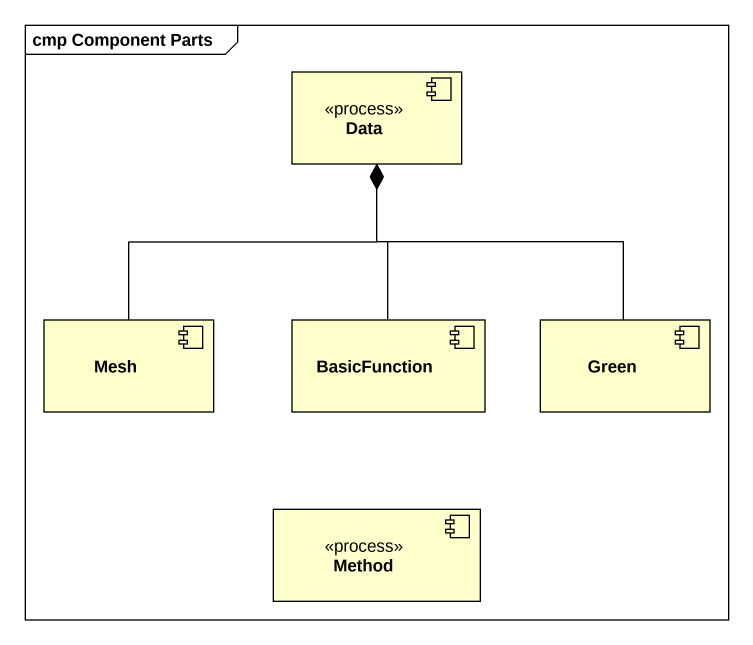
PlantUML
@startuml
mainframe cmp Component Parts
component Data <<process>>
component Mesh
component BasicFunction
component Green
component Method <<process>>
Mesh -up-* Data
BasicFunction -up-* Data
Green -up-* Data
@enduml
